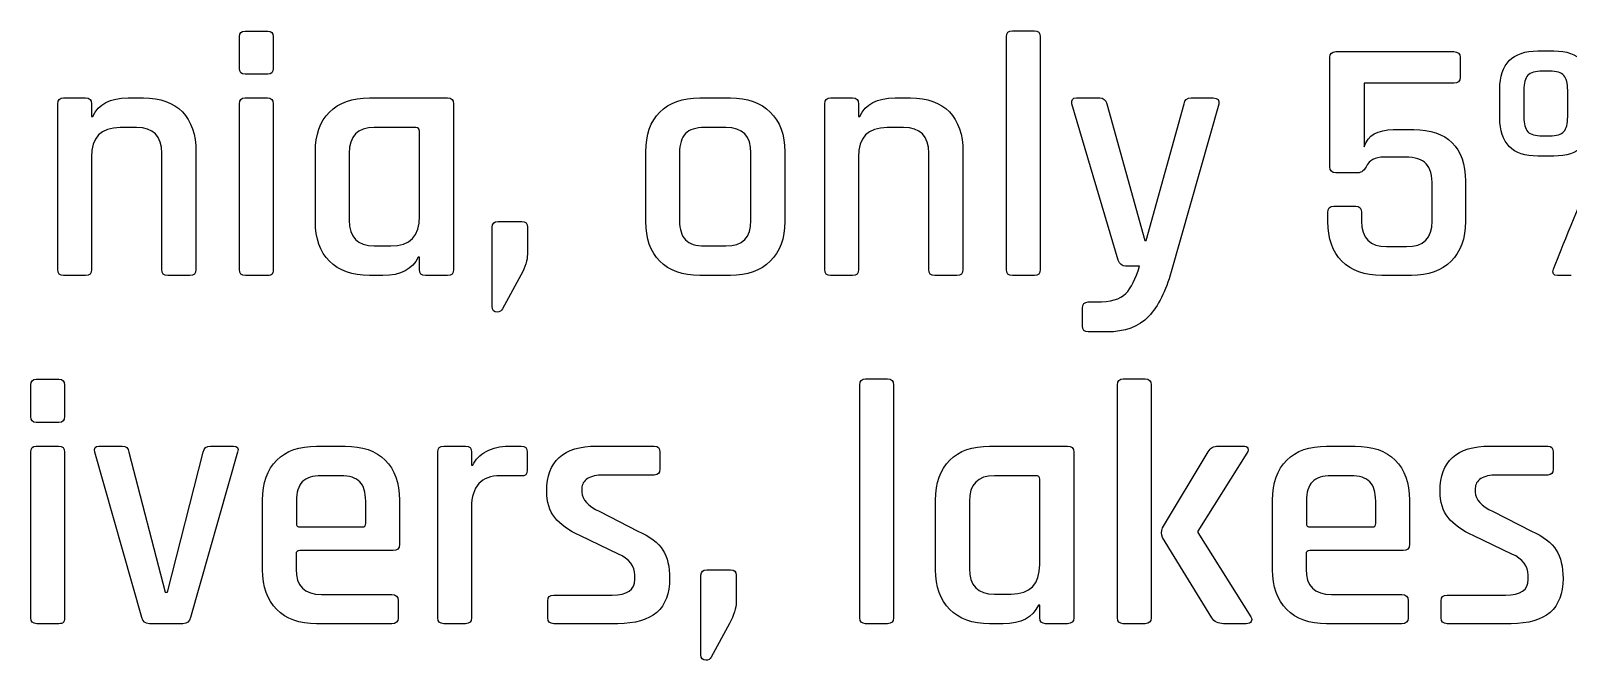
# Model space of a CAD drawing. Extents: x 23 to 195, y 64 to 143.
# Drawn here: x 41.27 to 61.52, y 63.98 to 72.27 of the extents above; entities that cross this region are included whole.
import ezdxf

# ---------------------------------------------------------------- set-up
doc = ezdxf.new("R2010")
doc.units = 0
doc.layers.add('Layer_1', color=7, linetype='CONTINUOUS')

msp = doc.modelspace()

# ---------------------------------------------------------------- linework, layer by layer
at = {"layer": 'Layer_1', "color": 7}
for points in [[(44.015579, 71.777902), (44.015579, 72.195238)], [(44.088957, 72.268616), (44.387054, 72.268616)], [(44.460432, 72.195238), (44.460432, 71.777902)], [(54.1185, 69.127059), (54.1185, 72.195168)], [(54.196463, 72.273132), (54.485388, 72.273132)], [(54.563352, 72.195168), (54.563352, 69.127059)], [(58.378785, 70.479927), (58.378785, 71.919966)], [(58.456749, 71.99793), (60.011441, 71.99793)], [(60.093991, 71.919966), (60.093991, 71.658558)], [(61.116799, 72.007067), (61.32776, 72.007067)], [(44.387054, 71.699938), (44.088957, 71.699938)], [(61.272727, 71.741072), (61.176419, 71.741072)], [(60.011441, 71.580594), (58.828224, 71.580594), (58.828224, 70.745921)], [(60.616913, 71.126533), (60.616913, 71.502594)], [(41.621594, 69.127059), (41.621594, 71.310048)], [(41.699558, 71.388012), (41.988483, 71.388012)], [(42.066447, 71.310048), (42.066447, 71.144948), (42.084791, 71.144948)], [(42.547988, 71.388012), (42.749777, 71.388012)], [(44.015579, 69.12713), (44.015579, 71.310119)], [(44.088957, 71.388083), (44.382468, 71.388083)], [(44.460432, 71.310119), (44.460432, 69.12713)], [(45.726269, 71.387977), (46.753558, 71.387977)], [(46.836108, 71.310013), (46.836108, 69.127024)], [(50.078277, 71.387977), (50.481855, 71.387977)], [(51.724514, 69.127059), (51.724514, 71.310048)], [(51.802478, 71.388012), (52.091403, 71.388012)], [(52.169367, 71.310048), (52.169367, 71.144948), (52.187712, 71.144948)], [(52.650909, 71.388012), (52.852698, 71.388012)], [(55.590677, 69.250884), (54.980724, 71.310048)], [(55.040343, 71.388012), (55.347613, 71.388012)], [(55.439335, 71.310048), (55.939221, 69.512293), (55.957565, 69.512293), (56.457452, 71.310048)], [(56.916063, 71.305462), (56.287765, 69.099543)], [(56.549174, 71.388012), (56.842685, 71.388012)], [(60.933355, 71.488836), (60.933355, 71.140292)], [(61.510852, 71.140292), (61.510852, 71.488836)], [(42.658055, 70.998193), (42.442508, 70.998193)], [(46.336222, 70.998158), (45.790475, 70.998158)], [(46.386669, 69.828699), (46.386669, 70.952296)], [(50.422235, 70.998158), (50.142482, 70.998158)], [(52.760975, 70.998193), (52.545428, 70.998193)], [(59.213457, 70.970641), (59.484038, 70.970641)], [(61.176419, 70.888056), (61.272727, 70.888056)], [(42.066447, 70.608373), (42.066447, 69.127059)], [(42.992841, 69.127059), (42.992841, 70.658821)], [(43.44228, 70.677165), (43.44228, 69.127059)], [(45.015422, 69.759908), (45.015422, 70.67713)], [(45.460275, 70.658785), (45.460275, 69.778252)], [(49.36743, 69.759908), (49.36743, 70.67713)], [(49.812282, 70.663371), (49.812282, 69.773666)], [(50.752435, 69.773666), (50.752435, 70.663371)], [(51.197288, 70.67713), (51.197288, 69.759908)], [(52.169367, 70.608373), (52.169367, 69.127059)], [(53.095762, 69.127059), (53.095762, 70.658821)], [(53.5452, 70.677165), (53.5452, 69.127059)], [(59.373971, 70.608338), (59.089632, 70.608338)], [(61.32776, 70.622061), (61.116799, 70.622061)], [(58.745674, 70.401963), (58.456749, 70.401963)], [(60.162782, 70.291896), (60.162782, 69.759908)], [(59.727102, 69.764494), (59.727102, 70.227691)], [(58.351268, 69.759908), (58.351268, 69.879146)], [(58.429232, 69.961696), (58.718157, 69.961696)], [(58.796121, 69.879146), (58.796121, 69.764494)], [(47.34506, 68.640967), (47.34506, 69.6866)], [(47.423024, 69.759978), (47.73488, 69.759978)], [(47.808258, 69.6866), (47.808258, 69.328884)], [(45.790475, 69.43888), (46.010608, 69.43888)], [(46.386669, 69.127024), (46.386669, 69.292124), (46.368325, 69.292124)], [(50.142482, 69.43888), (50.422235, 69.43888)], [(59.126321, 69.429708), (59.38773, 69.429708)], [(55.870429, 69.172921), (55.686985, 69.172921)], [(41.988483, 69.049096), (41.699558, 69.049096)], [(43.35973, 69.049096), (43.070805, 69.049096)], [(44.387054, 69.049166), (44.093543, 69.049166)], [(45.905127, 69.04906), (45.726269, 69.04906)], [(46.753558, 69.04906), (46.464633, 69.04906)], [(47.721122, 69.053717), (47.478058, 68.608864)], [(50.481855, 69.04906), (50.078277, 69.04906)], [(52.091403, 69.049096), (51.802478, 69.049096)], [(53.46265, 69.049096), (53.173725, 69.049096)], [(54.485388, 69.049096), (54.196463, 69.049096)], [(59.451935, 69.04906), (59.062116, 69.04906)], [(61.557066, 69.049025), (61.377855, 69.049025)], [(55.196271, 68.700551), (55.301752, 68.700551)], [(55.118307, 68.384109), (55.118307, 68.618001)], [(55.439335, 68.306146), (55.196271, 68.306146)], [(41.339407, 67.682505), (41.637504, 67.682505)], [(52.263418, 67.687021), (52.552343, 67.687021)], [(55.656999, 67.68695), (55.945924, 67.68695)], [(41.266029, 67.191791), (41.266029, 67.609127)], [(41.710882, 67.609127), (41.710882, 67.191791)], [(52.185454, 64.540948), (52.185454, 67.609057)], [(52.630307, 67.609057), (52.630307, 64.540948)], [(55.579035, 64.540878), (55.579035, 67.608986)], [(56.023888, 67.608986), (56.023888, 64.540878)], [(41.637504, 67.113827), (41.339407, 67.113827)], [(41.266029, 64.541019), (41.266029, 66.724008)], [(41.339407, 66.801972), (41.632918, 66.801972)], [(41.710882, 66.724008), (41.710882, 64.541019)], [(42.728963, 64.545464), (42.109838, 66.723867)], [(42.164872, 66.801831), (42.472141, 66.801831)], [(42.559277, 66.723867), (43.036233, 64.88025), (43.068335, 64.88025), (43.536119, 66.723867)], [(43.990144, 66.723867), (43.371019, 64.545464)], [(43.632427, 66.801831), (43.93511, 66.801831)], [(45.031332, 66.801795), (45.407393, 66.801795)], [(46.627299, 64.540948), (46.627299, 66.723937)], [(46.705263, 66.801901), (46.994188, 66.801901)], [(47.072152, 66.723937), (47.072152, 66.549665), (47.090496, 66.549665)], [(47.558279, 66.801901), (47.727965, 66.801901)], [(47.805929, 66.723937), (47.805929, 66.485459)], [(48.718636, 66.801901), (49.47993, 66.801901)], [(49.553308, 66.723937), (49.553308, 66.499218)], [(53.896144, 66.801866), (54.923433, 66.801866)], [(55.005983, 66.723902), (55.005983, 64.540913)], [(56.175229, 65.724094), (56.77601, 66.728453)], [(57.285068, 66.710108), (56.638427, 65.682819), (56.638427, 65.664475), (57.335515, 64.554636)], [(56.909007, 66.801831), (57.239207, 66.801831)], [(58.335288, 66.801795), (58.711349, 66.801795)], [(60.486033, 66.801901), (61.247327, 66.801901)], [(61.320705, 66.723937), (61.320705, 66.499218)], [(45.347774, 66.411976), (45.095538, 66.411976)], [(47.727965, 66.412082), (47.452799, 66.412082)], [(48.526019, 66.246982), (48.526019, 66.196534)], [(49.47993, 66.421254), (48.810358, 66.421254)], [(54.506097, 66.412046), (53.960349, 66.412046)], [(54.556544, 65.242588), (54.556544, 66.366185)], [(58.651729, 66.411976), (58.399493, 66.411976)], [(60.293416, 66.246982), (60.293416, 66.196534)], [(61.247327, 66.421254), (60.578108, 66.421254)], [(44.320485, 65.173726), (44.320485, 66.090948)], [(44.765338, 66.07719), (44.765338, 65.783679)], [(45.677974, 65.783679), (45.677974, 66.07719)], [(46.122827, 66.090948), (46.122827, 65.508512)], [(53.185297, 65.173796), (53.185297, 66.091019)], [(53.630149, 66.072674), (53.630149, 65.192141)], [(57.62444, 65.173726), (57.62444, 66.090948)], [(58.069293, 66.07719), (58.069293, 65.783679)], [(58.981929, 65.783679), (58.981929, 66.07719)], [(59.426782, 66.090948), (59.426782, 65.508512)], [(47.072152, 65.994746), (47.072152, 64.540948)], [(48.759911, 65.939712), (49.264383, 65.68289)], [(60.527308, 65.939712), (61.032133, 65.68289)], [(44.811199, 65.737818), (45.632113, 65.737818)], [(49.007561, 65.380207), (48.507675, 65.618684)], [(58.115154, 65.737818), (58.936068, 65.737818)], [(60.774958, 65.380207), (60.275072, 65.618684)], [(46.040277, 65.425962), (44.811199, 65.425962)], [(56.821871, 64.540878), (56.175229, 65.600269)], [(59.344232, 65.425962), (58.115154, 65.425962)], [(44.760752, 65.380101), (44.760752, 65.182898)], [(58.064707, 65.380101), (58.064707, 65.182898)], [(49.223108, 65.045421), (49.223108, 65.100454)], [(50.094434, 64.054856), (50.094434, 65.100489)], [(50.172398, 65.173867), (50.484253, 65.173867)], [(50.557631, 65.100489), (50.557631, 64.742773)], [(60.990858, 65.045421), (60.990858, 65.100454)], [(45.095538, 64.848112), (46.021932, 64.848112)], [(48.154544, 64.839046), (48.925011, 64.839046)], [(53.960349, 64.852769), (54.180483, 64.852769)], [(58.399493, 64.848112), (59.325888, 64.848112)], [(59.921941, 64.839046), (60.692408, 64.839046)], [(46.104482, 64.765562), (46.104482, 64.536256)], [(48.07658, 64.540948), (48.07658, 64.765668)], [(54.556544, 64.540913), (54.556544, 64.706013), (54.538199, 64.706013)], [(59.408438, 64.765562), (59.408438, 64.536256)], [(59.84433, 64.540948), (59.84433, 64.765668)], [(41.637504, 64.463055), (41.343993, 64.463055)], [(43.270124, 64.462914), (42.829858, 64.462914)], [(46.021932, 64.462879), (45.031332, 64.462879)], [(46.994188, 64.462984), (46.705263, 64.462984)], [(48.998389, 64.462984), (48.154544, 64.462984)], [(50.470495, 64.467606), (50.227431, 64.022753)], [(52.552343, 64.462984), (52.263418, 64.462984)], [(54.075002, 64.462949), (53.896144, 64.462949)], [(54.923433, 64.462949), (54.634508, 64.462949)], [(55.945924, 64.462914), (55.656999, 64.462914)], [(57.275896, 64.462914), (56.977799, 64.462914)], [(59.325888, 64.462879), (58.335288, 64.462879)], [(60.765785, 64.462984), (59.921941, 64.462984)]]:
    msp.add_lwpolyline(points, dxfattribs=at)
for points in [[(44.015579, 72.195238), (44.015579, 72.243922), (44.039921, 72.268616), (44.088957, 72.268616)], [(44.387054, 72.268616), (44.43609, 72.268616), (44.460432, 72.243922), (44.460432, 72.195238)], [(54.1185, 72.195168), (54.1185, 72.247026), (54.144605, 72.273132), (54.196463, 72.273132)], [(54.485388, 72.273132), (54.537247, 72.273132), (54.563352, 72.247026), (54.563352, 72.195168)], [(58.378785, 71.919966), (58.378785, 71.971824), (58.404538, 71.99793), (58.456749, 71.99793)], [(60.011441, 71.99793), (60.066474, 71.99793), (60.093991, 71.971824), (60.093991, 71.919966)], [(60.616913, 71.502594), (60.616913, 71.838792), (60.783424, 72.007067), (61.116799, 72.007067)], [(61.32776, 72.007067), (61.660783, 72.007067), (61.827647, 71.838792), (61.827647, 71.502594)], [(44.088957, 71.699938), (44.039921, 71.699938), (44.015579, 71.725691), (44.015579, 71.777902)], [(44.460432, 71.777902), (44.460432, 71.725691), (44.43609, 71.699938), (44.387054, 71.699938)], [(61.176419, 71.741072), (61.084344, 71.741072), (61.021197, 71.722728), (60.985919, 71.686039)], [(61.460758, 71.683569), (61.426891, 71.722022), (61.364097, 71.741072), (61.272727, 71.741072)], [(60.093991, 71.658558), (60.093991, 71.606699), (60.066474, 71.580594), (60.011441, 71.580594)], [(60.985919, 71.686039), (60.950641, 71.64935), (60.933355, 71.583733), (60.933355, 71.488836)], [(61.510852, 71.488836), (61.510852, 71.580558), (61.494272, 71.645469), (61.460758, 71.683569)], [(41.621594, 71.310048), (41.621594, 71.361907), (41.647699, 71.388012), (41.699558, 71.388012)], [(41.988483, 71.388012), (42.040341, 71.388012), (42.066447, 71.361907), (42.066447, 71.310048)], [(42.084791, 71.144948), (42.158169, 71.306873), (42.312333, 71.388012), (42.547988, 71.388012)], [(42.749777, 71.388012), (42.973085, 71.388012), (43.144183, 71.326982), (43.263422, 71.204568)], [(44.015579, 71.310119), (44.015579, 71.361977), (44.039921, 71.388083), (44.088957, 71.388083)], [(44.382468, 71.388083), (44.434326, 71.388083), (44.460432, 71.361977), (44.460432, 71.310119)], [(45.200983, 71.202416), (45.324808, 71.326241), (45.499786, 71.387977), (45.726269, 71.387977)], [(46.753558, 71.387977), (46.808591, 71.387977), (46.836108, 71.361871), (46.836108, 71.310013)], [(49.552991, 71.202416), (49.676816, 71.326241), (49.851793, 71.387977), (50.078277, 71.387977)], [(50.481855, 71.387977), (50.70481, 71.387977), (50.879788, 71.326241), (51.006788, 71.202416)], [(51.724514, 71.310048), (51.724514, 71.361907), (51.75062, 71.388012), (51.802478, 71.388012)], [(52.091403, 71.388012), (52.143262, 71.388012), (52.169367, 71.361907), (52.169367, 71.310048)], [(52.187712, 71.144948), (52.261089, 71.306873), (52.415253, 71.388012), (52.650909, 71.388012)], [(52.852698, 71.388012), (53.076006, 71.388012), (53.247103, 71.326982), (53.366342, 71.204568)], [(54.980724, 71.310048), (54.968377, 71.361907), (54.988132, 71.388012), (55.040343, 71.388012)], [(55.347613, 71.388012), (55.396296, 71.388012), (55.426988, 71.361907), (55.439335, 71.310048)], [(56.457452, 71.310048), (56.466624, 71.361907), (56.497315, 71.388012), (56.549174, 71.388012)], [(56.842685, 71.388012), (56.900893, 71.388012), (56.925235, 71.360496), (56.916063, 71.305462)], [(43.263422, 71.204568), (43.38266, 71.082154), (43.44228, 70.906471), (43.44228, 70.677165)], [(45.015422, 70.67713), (45.015422, 70.90326), (45.077158, 71.078238), (45.200983, 71.202416)], [(49.36743, 70.67713), (49.36743, 70.90326), (49.429166, 71.078238), (49.552991, 71.202416)], [(51.006788, 71.202416), (51.133788, 71.078238), (51.197288, 70.90326), (51.197288, 70.67713)], [(53.366342, 71.204568), (53.485581, 71.082154), (53.5452, 70.906471), (53.5452, 70.677165)], [(61.116799, 70.622061), (60.783424, 70.622061), (60.616913, 70.790336), (60.616913, 71.126533)], [(60.933355, 71.140292), (60.933355, 71.045394), (60.950641, 70.979778), (60.985919, 70.943089)], [(61.827647, 71.126533), (61.827647, 70.790336), (61.660783, 70.622061), (61.32776, 70.622061)], [(61.460758, 70.945558), (61.494272, 70.983658), (61.510852, 71.048569), (61.510852, 71.140292)], [(42.442508, 70.998193), (42.191683, 70.998193), (42.066447, 70.868371), (42.066447, 70.608373)], [(42.992841, 70.658821), (42.992841, 70.884951), (42.881363, 70.998193), (42.658055, 70.998193)], [(45.790475, 70.998158), (45.570341, 70.998158), (45.460275, 70.884916), (45.460275, 70.658785)], [(46.386669, 70.952296), (46.386669, 70.982635), (46.369736, 70.998158), (46.336222, 70.998158)], [(49.890246, 70.917724), (49.838035, 70.864455), (49.812282, 70.779435), (49.812282, 70.663371)], [(50.142482, 70.998158), (50.026066, 70.998158), (49.942105, 70.971346), (49.890246, 70.917724)], [(50.752435, 70.663371), (50.752435, 70.88668), (50.642368, 70.998158), (50.422235, 70.998158)], [(52.545428, 70.998193), (52.294603, 70.998193), (52.169367, 70.868371), (52.169367, 70.608373)], [(53.095762, 70.658821), (53.095762, 70.884951), (52.984284, 70.998193), (52.760975, 70.998193)], [(58.828224, 70.745921), (58.880435, 70.895499), (59.008493, 70.970641), (59.213457, 70.970641)], [(59.484038, 70.970641), (59.704171, 70.970641), (59.872446, 70.913491), (59.98851, 70.798838)], [(60.985919, 70.943089), (61.021197, 70.9064), (61.084344, 70.888056), (61.176419, 70.888056)], [(61.272727, 70.888056), (61.364097, 70.888056), (61.426891, 70.907106), (61.460758, 70.945558)], [(59.98851, 70.798838), (60.104574, 70.683833), (60.162782, 70.515205), (60.162782, 70.291896)], [(58.456749, 70.401963), (58.404538, 70.401963), (58.378785, 70.428069), (58.378785, 70.479927)], [(58.869499, 70.507444), (58.835985, 70.437241), (58.794357, 70.401963), (58.745674, 70.401963)], [(58.945346, 70.576235), (58.906893, 70.554716), (58.881493, 70.531785), (58.869499, 70.507444)], [(59.089632, 70.608338), (59.031424, 70.608338), (58.983446, 70.597755), (58.945346, 70.576235)], [(59.646668, 70.521202), (59.593399, 70.579058), (59.502382, 70.608338), (59.373971, 70.608338)], [(59.727102, 70.227691), (59.727102, 70.365274), (59.700643, 70.462994), (59.646668, 70.521202)], [(61.323174, 69.131575), (61.393377, 69.315019), (61.58423, 69.782803), (61.896438, 70.534925)], [(58.351268, 69.879146), (58.351268, 69.93418), (58.377374, 69.961696), (58.429232, 69.961696)], [(58.718157, 69.961696), (58.770368, 69.961696), (58.796121, 69.93418), (58.796121, 69.879146)], [(45.200983, 69.237091), (45.077158, 69.362327), (45.015422, 69.536599), (45.015422, 69.759908)], [(45.460275, 69.778252), (45.460275, 69.551769), (45.570341, 69.43888), (45.790475, 69.43888)], [(46.010608, 69.43888), (46.261433, 69.43888), (46.386669, 69.568702), (46.386669, 69.828699)], [(47.34506, 69.6866), (47.34506, 69.735284), (47.370813, 69.759978), (47.423024, 69.759978)], [(47.73488, 69.759978), (47.783563, 69.759978), (47.808258, 69.735284), (47.808258, 69.6866)], [(49.552991, 69.237091), (49.429166, 69.362327), (49.36743, 69.536599), (49.36743, 69.759908)], [(49.812282, 69.773666), (49.812282, 69.657602), (49.838035, 69.572583), (49.890246, 69.519313)], [(50.422235, 69.43888), (50.642368, 69.43888), (50.752435, 69.550358), (50.752435, 69.773666)], [(51.197288, 69.759908), (51.197288, 69.536599), (51.133788, 69.362327), (51.006788, 69.237091)], [(58.53683, 69.237091), (58.413005, 69.362327), (58.351268, 69.536599), (58.351268, 69.759908)], [(58.796121, 69.764494), (58.796121, 69.541538), (58.906188, 69.429708), (59.126321, 69.429708)], [(59.38773, 69.429708), (59.61386, 69.429708), (59.727102, 69.541538), (59.727102, 69.764494)], [(60.162782, 69.759908), (60.162782, 69.536599), (60.100341, 69.362327), (59.974752, 69.237091)], [(49.890246, 69.519313), (49.942105, 69.465691), (50.026066, 69.43888), (50.142482, 69.43888)], [(46.368325, 69.292124), (46.294947, 69.130199), (46.14043, 69.04906), (45.905127, 69.04906)], [(47.808258, 69.328884), (47.808258, 69.255506), (47.778977, 69.163784), (47.721122, 69.053717)], [(41.699558, 69.049096), (41.647699, 69.049096), (41.621594, 69.075201), (41.621594, 69.127059)], [(42.066447, 69.127059), (42.066447, 69.075201), (42.040341, 69.049096), (41.988483, 69.049096)], [(43.070805, 69.049096), (43.018594, 69.049096), (42.992841, 69.075201), (42.992841, 69.127059)], [(43.44228, 69.127059), (43.44228, 69.075201), (43.414763, 69.049096), (43.35973, 69.049096)], [(44.093543, 69.049166), (44.041685, 69.049166), (44.015579, 69.075272), (44.015579, 69.12713)], [(44.444557, 69.065041), (44.433621, 69.054458), (44.414571, 69.049166), (44.387054, 69.049166)], [(44.460432, 69.12713), (44.460432, 69.096438), (44.45514, 69.075624), (44.444557, 69.065041)], [(45.726269, 69.04906), (45.499786, 69.04906), (45.324808, 69.111855), (45.200983, 69.237091)], [(46.464633, 69.04906), (46.412422, 69.04906), (46.386669, 69.075166), (46.386669, 69.127024)], [(46.836108, 69.127024), (46.836108, 69.075166), (46.808591, 69.04906), (46.753558, 69.04906)], [(50.078277, 69.04906), (49.851793, 69.04906), (49.676816, 69.111855), (49.552991, 69.237091)], [(51.006788, 69.237091), (50.879788, 69.111855), (50.70481, 69.04906), (50.481855, 69.04906)], [(51.802478, 69.049096), (51.75062, 69.049096), (51.724514, 69.075201), (51.724514, 69.127059)], [(52.169367, 69.127059), (52.169367, 69.075201), (52.143262, 69.049096), (52.091403, 69.049096)], [(53.173725, 69.049096), (53.121514, 69.049096), (53.095762, 69.075201), (53.095762, 69.127059)], [(53.5452, 69.127059), (53.5452, 69.075201), (53.517684, 69.049096), (53.46265, 69.049096)], [(54.196463, 69.049096), (54.144605, 69.049096), (54.1185, 69.075201), (54.1185, 69.127059)], [(54.563352, 69.127059), (54.563352, 69.075201), (54.537247, 69.049096), (54.485388, 69.049096)], [(55.686985, 69.172921), (55.641124, 69.172921), (55.609021, 69.198673), (55.590677, 69.250884)], [(55.689102, 68.810618), (55.761068, 68.883996), (55.821393, 69.004646), (55.870429, 69.172921)], [(56.287765, 69.099543), (56.217563, 68.842721), (56.118079, 68.646223), (55.989668, 68.510404)], [(59.062116, 69.04906), (58.835985, 69.04906), (58.661007, 69.111855), (58.53683, 69.237091)], [(59.974752, 69.237091), (59.849516, 69.111855), (59.675243, 69.04906), (59.451935, 69.04906)], [(61.377855, 69.049025), (61.323174, 69.049025), (61.304477, 69.076542), (61.323174, 69.131575)], [(55.118307, 68.618001), (55.118307, 68.673034), (55.144413, 68.700551), (55.196271, 68.700551)], [(55.301752, 68.700551), (55.488018, 68.700551), (55.617488, 68.73724), (55.689102, 68.810618)], [(47.409266, 68.567589), (47.36658, 68.567589), (47.34506, 68.591931), (47.34506, 68.640967)], [(47.478058, 68.608864), (47.46571, 68.581348), (47.44278, 68.567589), (47.409266, 68.567589)], [(55.989668, 68.510404), (55.861257, 68.374232), (55.677813, 68.306146), (55.439335, 68.306146)], [(55.196271, 68.306146), (55.144413, 68.306146), (55.118307, 68.332251), (55.118307, 68.384109)], [(41.266029, 67.609127), (41.266029, 67.657811), (41.290371, 67.682505), (41.339407, 67.682505)], [(41.637504, 67.682505), (41.68654, 67.682505), (41.710882, 67.657811), (41.710882, 67.609127)], [(52.185454, 67.609057), (52.185454, 67.660915), (52.211559, 67.687021), (52.263418, 67.687021)], [(52.552343, 67.687021), (52.604201, 67.687021), (52.630307, 67.660915), (52.630307, 67.609057)], [(55.579035, 67.608986), (55.579035, 67.661197), (55.60514, 67.68695), (55.656999, 67.68695)], [(55.945924, 67.68695), (55.997782, 67.68695), (56.023888, 67.661197), (56.023888, 67.608986)], [(41.339407, 67.113827), (41.290371, 67.113827), (41.266029, 67.13958), (41.266029, 67.191791)], [(41.710882, 67.191791), (41.710882, 67.13958), (41.68654, 67.113827), (41.637504, 67.113827)], [(41.266029, 66.724008), (41.266029, 66.775866), (41.290371, 66.801972), (41.339407, 66.801972)], [(41.632918, 66.801972), (41.684776, 66.801972), (41.710882, 66.775866), (41.710882, 66.724008)], [(42.109838, 66.723867), (42.097844, 66.775725), (42.115835, 66.801831), (42.164872, 66.801831)], [(42.472141, 66.801831), (42.521177, 66.801831), (42.550105, 66.775725), (42.559277, 66.723867)], [(43.536119, 66.723867), (43.548466, 66.775725), (43.580569, 66.801831), (43.632427, 66.801831)], [(43.93511, 66.801831), (43.990144, 66.801831), (44.008488, 66.775725), (43.990144, 66.723867)], [(44.506046, 66.616234), (44.629871, 66.740059), (44.804849, 66.801795), (45.031332, 66.801795)], [(45.407393, 66.801795), (45.633524, 66.801795), (45.80956, 66.740059), (45.934796, 66.616234)], [(46.627299, 66.723937), (46.627299, 66.775796), (46.653404, 66.801901), (46.705263, 66.801901)], [(46.994188, 66.801901), (47.046046, 66.801901), (47.072152, 66.775796), (47.072152, 66.723937)], [(47.090496, 66.549665), (47.121188, 66.625865), (47.180102, 66.687248), (47.266885, 66.733109)], [(47.266885, 66.733109), (47.354374, 66.778971), (47.451035, 66.801901), (47.558279, 66.801901)], [(47.727965, 66.801901), (47.780177, 66.801901), (47.805929, 66.775796), (47.805929, 66.723937)], [(48.062822, 66.210293), (48.062822, 66.604698), (48.281192, 66.801901), (48.718636, 66.801901)], [(49.47993, 66.801901), (49.528614, 66.801901), (49.553308, 66.775796), (49.553308, 66.723937)], [(53.370858, 66.616305), (53.494683, 66.74013), (53.66966, 66.801866), (53.896144, 66.801866)], [(54.923433, 66.801866), (54.978466, 66.801866), (55.005983, 66.77576), (55.005983, 66.723902)], [(56.77601, 66.728453), (56.803527, 66.777489), (56.847977, 66.801831), (56.909007, 66.801831)], [(57.239207, 66.801831), (57.266724, 66.801831), (57.285774, 66.793364), (57.29671, 66.776783)], [(57.29671, 66.776783), (57.307293, 66.75985), (57.303413, 66.737625), (57.285068, 66.710108)], [(57.810002, 66.616234), (57.933827, 66.740059), (58.108804, 66.801795), (58.335288, 66.801795)], [(58.711349, 66.801795), (58.937479, 66.801795), (59.113515, 66.740059), (59.238752, 66.616234)], [(59.830572, 66.210293), (59.830572, 66.604698), (60.048941, 66.801901), (60.486033, 66.801901)], [(61.247327, 66.801901), (61.296363, 66.801901), (61.320705, 66.775796), (61.320705, 66.723937)], [(44.320485, 66.090948), (44.320485, 66.317431), (44.382221, 66.492409), (44.506046, 66.616234)], [(45.934796, 66.616234), (46.060032, 66.492409), (46.122827, 66.317431), (46.122827, 66.090948)], [(47.805929, 66.485459), (47.805929, 66.427251), (47.780177, 66.402909), (47.727965, 66.412082)], [(49.553308, 66.499218), (49.553308, 66.447359), (49.528614, 66.421254), (49.47993, 66.421254)], [(53.185297, 66.091019), (53.185297, 66.317149), (53.247033, 66.492127), (53.370858, 66.616305)], [(57.62444, 66.090948), (57.62444, 66.317431), (57.686177, 66.492409), (57.810002, 66.616234)], [(59.238752, 66.616234), (59.363988, 66.492409), (59.426782, 66.317431), (59.426782, 66.090948)], [(61.320705, 66.499218), (61.320705, 66.447359), (61.296363, 66.421254), (61.247327, 66.421254)], [(44.843302, 66.331895), (44.79109, 66.278273), (44.765338, 66.193606), (44.765338, 66.07719)], [(45.095538, 66.411976), (44.979474, 66.411976), (44.89516, 66.385165), (44.843302, 66.331895)], [(45.60001, 66.331895), (45.547799, 66.385165), (45.463838, 66.411976), (45.347774, 66.411976)], [(45.677974, 66.07719), (45.677974, 66.193606), (45.651868, 66.278273), (45.60001, 66.331895)], [(47.452799, 66.412082), (47.199152, 66.412082), (47.072152, 66.272734), (47.072152, 65.994746)], [(48.599397, 66.373276), (48.550361, 66.341173), (48.526019, 66.29884), (48.526019, 66.246982)], [(48.810358, 66.421254), (48.718636, 66.421254), (48.64808, 66.405026), (48.599397, 66.373276)], [(53.960349, 66.412046), (53.740216, 66.412046), (53.630149, 66.298805), (53.630149, 66.072674)], [(54.556544, 66.366185), (54.556544, 66.396524), (54.53961, 66.412046), (54.506097, 66.412046)], [(58.147257, 66.331895), (58.095046, 66.278273), (58.069293, 66.193606), (58.069293, 66.07719)], [(58.399493, 66.411976), (58.283429, 66.411976), (58.199115, 66.385165), (58.147257, 66.331895)], [(58.903965, 66.331895), (58.851754, 66.385165), (58.767793, 66.411976), (58.651729, 66.411976)], [(58.981929, 66.07719), (58.981929, 66.193606), (58.955824, 66.278273), (58.903965, 66.331895)], [(60.366794, 66.373276), (60.317758, 66.341173), (60.293416, 66.29884), (60.293416, 66.246982)], [(60.578108, 66.421254), (60.486033, 66.421254), (60.41583, 66.405026), (60.366794, 66.373276)], [(48.168303, 65.861748), (48.097747, 65.950296), (48.062822, 66.066359), (48.062822, 66.210293)], [(48.526019, 66.196534), (48.526019, 66.098815), (48.603983, 66.01309), (48.759911, 65.939712)], [(59.935699, 65.861748), (59.865497, 65.950296), (59.830572, 66.066359), (59.830572, 66.210293)], [(60.293416, 66.196534), (60.293416, 66.098815), (60.371733, 66.01309), (60.527308, 65.939712)], [(48.507675, 65.618684), (48.351747, 65.692062), (48.238505, 65.772848), (48.168303, 65.861748)], [(60.275072, 65.618684), (60.119144, 65.692062), (60.006255, 65.772848), (59.935699, 65.861748)], [(44.765338, 65.783679), (44.765338, 65.752987), (44.780507, 65.737818), (44.811199, 65.737818)], [(45.632113, 65.737818), (45.662804, 65.737818), (45.677974, 65.752987), (45.677974, 65.783679)], [(49.264383, 65.68289), (49.423486, 65.612334), (49.532847, 65.529079), (49.592467, 65.433123)], [(56.175229, 65.600269), (56.15371, 65.640133), (56.15371, 65.681408), (56.175229, 65.724094)], [(58.069293, 65.783679), (58.069293, 65.752987), (58.084463, 65.737818), (58.115154, 65.737818)], [(58.936068, 65.737818), (58.96676, 65.737818), (58.981929, 65.752987), (58.981929, 65.783679)], [(61.032133, 65.68289), (61.190883, 65.612334), (61.300244, 65.529079), (61.359863, 65.433123)], [(44.811199, 65.425962), (44.777332, 65.425962), (44.760752, 65.410793), (44.760752, 65.380101)], [(46.122827, 65.508512), (46.122827, 65.453479), (46.09531, 65.425962), (46.040277, 65.425962)], [(49.592467, 65.433123), (49.652086, 65.336815), (49.681719, 65.211932), (49.681719, 65.059179)], [(58.115154, 65.425962), (58.081288, 65.425962), (58.064707, 65.410793), (58.064707, 65.380101)], [(59.426782, 65.508512), (59.426782, 65.453479), (59.399265, 65.425962), (59.344232, 65.425962)], [(61.359863, 65.433123), (61.419483, 65.336815), (61.449116, 65.211932), (61.449116, 65.059179)], [(49.223108, 65.100454), (49.223108, 65.222515), (49.151142, 65.316001), (49.007561, 65.380207)], [(54.180483, 64.852769), (54.431308, 64.852769), (54.556544, 64.982591), (54.556544, 65.242588)], [(60.990858, 65.100454), (60.990858, 65.222515), (60.918891, 65.316001), (60.774958, 65.380207)], [(44.506046, 64.650909), (44.382221, 64.776145), (44.320485, 64.95077), (44.320485, 65.173726)], [(44.760752, 65.182898), (44.760752, 64.95959), (44.872229, 64.848112), (45.095538, 64.848112)], [(48.925011, 64.839046), (49.123625, 64.839046), (49.223108, 64.907837), (49.223108, 65.045421)], [(49.681719, 65.059179), (49.681719, 64.661598), (49.453825, 64.462984), (48.998389, 64.462984)], [(50.094434, 65.100489), (50.094434, 65.149173), (50.120187, 65.173867), (50.172398, 65.173867)], [(50.484253, 65.173867), (50.532937, 65.173867), (50.557631, 65.149173), (50.557631, 65.100489)], [(53.370858, 64.65098), (53.247033, 64.776216), (53.185297, 64.950488), (53.185297, 65.173796)], [(53.630149, 65.192141), (53.630149, 64.965658), (53.740216, 64.852769), (53.960349, 64.852769)], [(57.810002, 64.650909), (57.686177, 64.776145), (57.62444, 64.95077), (57.62444, 65.173726)], [(58.064707, 65.182898), (58.064707, 64.95959), (58.176185, 64.848112), (58.399493, 64.848112)], [(60.692408, 64.839046), (60.891022, 64.839046), (60.990858, 64.907837), (60.990858, 65.045421)], [(61.449116, 65.059179), (61.449116, 64.661598), (61.221574, 64.462984), (60.765785, 64.462984)], [(46.021932, 64.848112), (46.076965, 64.848112), (46.104482, 64.820595), (46.104482, 64.765562)], [(48.07658, 64.765668), (48.07658, 64.814704), (48.102333, 64.839046), (48.154544, 64.839046)], [(59.325888, 64.848112), (59.380921, 64.848112), (59.408438, 64.820595), (59.408438, 64.765562)], [(59.84433, 64.765668), (59.84433, 64.814704), (59.870083, 64.839046), (59.921941, 64.839046)], [(45.031332, 64.462879), (44.804849, 64.462879), (44.629871, 64.525673), (44.506046, 64.650909)], [(50.557631, 64.742773), (50.557631, 64.669395), (50.528351, 64.577673), (50.470495, 64.467606)], [(53.896144, 64.462949), (53.66966, 64.462949), (53.494683, 64.525744), (53.370858, 64.65098)], [(54.538199, 64.706013), (54.464822, 64.544088), (54.310305, 64.462949), (54.075002, 64.462949)], [(58.335288, 64.462879), (58.108804, 64.462879), (57.933827, 64.525673), (57.810002, 64.650909)], [(41.343993, 64.463055), (41.292135, 64.463055), (41.266029, 64.489161), (41.266029, 64.541019)], [(41.695007, 64.47893), (41.684071, 64.468347), (41.665021, 64.463055), (41.637504, 64.463055)], [(41.710882, 64.541019), (41.710882, 64.510327), (41.70559, 64.489513), (41.695007, 64.47893)], [(42.829858, 64.462914), (42.774824, 64.462914), (42.74131, 64.490431), (42.728963, 64.545464)], [(43.371019, 64.545464), (43.358672, 64.490431), (43.325158, 64.462914), (43.270124, 64.462914)], [(46.104482, 64.536256), (46.104482, 64.487573), (46.076965, 64.462879), (46.021932, 64.462879)], [(46.705263, 64.462984), (46.653404, 64.462984), (46.627299, 64.48909), (46.627299, 64.540948)], [(47.072152, 64.540948), (47.072152, 64.48909), (47.046046, 64.462984), (46.994188, 64.462984)], [(48.154544, 64.462984), (48.102333, 64.462984), (48.07658, 64.48909), (48.07658, 64.540948)], [(52.263418, 64.462984), (52.211559, 64.462984), (52.185454, 64.48909), (52.185454, 64.540948)], [(52.630307, 64.540948), (52.630307, 64.48909), (52.604201, 64.462984), (52.552343, 64.462984)], [(54.634508, 64.462949), (54.582297, 64.462949), (54.556544, 64.489055), (54.556544, 64.540913)], [(55.005983, 64.540913), (55.005983, 64.489055), (54.978466, 64.462949), (54.923433, 64.462949)], [(55.656999, 64.462914), (55.60514, 64.462914), (55.579035, 64.489019), (55.579035, 64.540878)], [(56.023888, 64.540878), (56.023888, 64.489019), (55.997782, 64.462914), (55.945924, 64.462914)], [(56.977799, 64.462914), (56.907596, 64.462914), (56.855738, 64.489019), (56.821871, 64.540878)], [(57.342571, 64.490431), (57.331635, 64.472086), (57.30941, 64.462914), (57.275896, 64.462914)], [(57.335515, 64.554636), (57.350685, 64.530294), (57.353154, 64.508775), (57.342571, 64.490431)], [(59.408438, 64.536256), (59.408438, 64.487573), (59.380921, 64.462879), (59.325888, 64.462879)], [(59.921941, 64.462984), (59.870083, 64.462984), (59.84433, 64.48909), (59.84433, 64.540948)], [(50.15864, 63.981478), (50.115953, 63.981478), (50.094434, 64.00582), (50.094434, 64.054856)], [(50.227431, 64.022753), (50.215084, 63.995236), (50.192153, 63.981478), (50.15864, 63.981478)]]:
    msp.add_open_spline(points, degree=3, dxfattribs=at)

doc.saveas('drawing.dxf')
